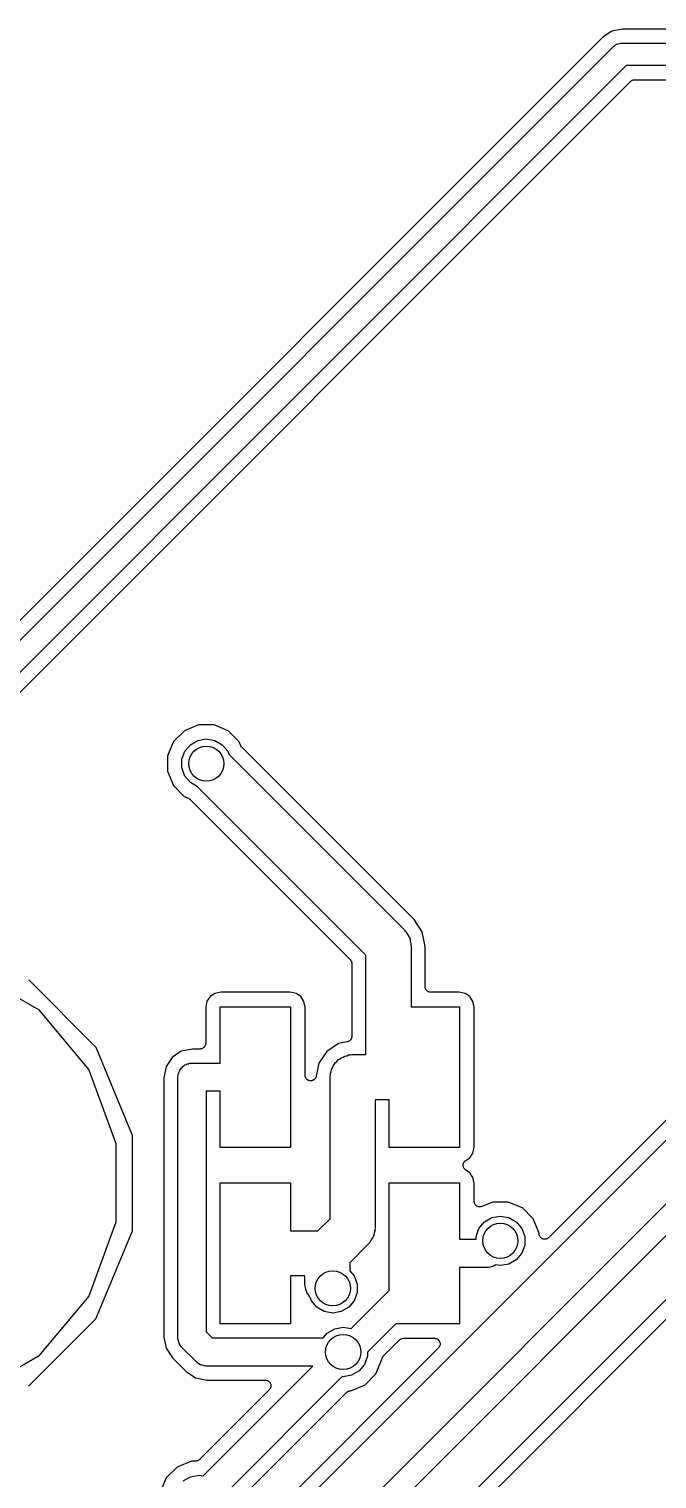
# Model space of a CAD drawing. Extents: x 51 to 137, y -158 to -25.
# Drawn here: x 72.12 to 83.44, y -79.39 to -53.25 of the extents above; entities that cross this region are included whole.
import ezdxf

# ---------------------------------------------------------------- set-up
doc = ezdxf.new("R2010")
doc.units = 0
doc.header["$MEASUREMENT"] = 0
doc.layers.add('BLACK', color=7, linetype='CONTINUOUS')

msp = doc.modelspace()

# ---------------------------------------------------------------- linework, layer by layer
at = {"layer": 'Black'}
for p, q in [((82.6289, -53.2887), (82.4727, -53.3931)), ((82.8131, -53.2521), (82.6289, -53.2887)), ((91.2442, -53.2521), (82.8131, -53.2521)), ((66.0016, -70.2234), (82.6594, -53.5656)), ((82.4727, -53.3931), (68.7963, -67.0696)), ((82.6594, -53.5656), (82.6667, -53.5605)), ((82.6667, -53.5605), (82.6725, -53.5536)), ((82.6725, -53.5536), (82.6955, -53.5404)), ((82.6955, -53.5404), (82.7172, -53.5251)), ((82.7172, -53.5251), (82.7259, -53.5228)), ((82.7259, -53.5228), (82.7336, -53.5184)), ((82.7336, -53.5184), (82.7597, -53.5137)), ((82.7597, -53.5137), (82.7854, -53.5069)), ((82.7854, -53.5069), (82.7943, -53.5077)), ((82.7943, -53.5077), (82.8031, -53.5061)), ((82.8031, -53.5061), (91.2542, -53.5061)), ((82.8873, -53.9125), (66.3772, -70.4225)), ((91.17, -53.9125), (82.8873, -53.9125)), ((66.7471, -70.4119), (82.9627, -54.1963)), ((82.9627, -54.1963), (82.9664, -54.1937)), ((82.9664, -54.1937), (82.9693, -54.1903)), ((82.9693, -54.1903), (82.9808, -54.1836)), ((82.9808, -54.1836), (82.9916, -54.176)), ((82.9916, -54.176), (82.9959, -54.1749)), ((82.9959, -54.1749), (82.9998, -54.1726)), ((82.9998, -54.1726), (83.0129, -54.1703)), ((83.0129, -54.1703), (83.0257, -54.1669)), ((83.0257, -54.1669), (83.0302, -54.1673)), ((83.0302, -54.1673), (83.0346, -54.1665)), ((83.0346, -54.1665), (89.8963, -54.1665)), ((75.1768, -65.7954), (74.9199, -65.9015)), ((75.4546, -65.7956), (75.1768, -65.7954)), ((75.7113, -65.9022), (75.4546, -65.7956)), ((74.7233, -66.0978), (74.6167, -66.3544)), ((74.9199, -65.9015), (74.7233, -66.0978)), ((75.0283, -66.1522), (75.1625, -66.0747)), ((75.1625, -66.0747), (75.3151, -66.0478)), ((75.3151, -66.0478), (75.4677, -66.0747)), ((75.4677, -66.0747), (75.6019, -66.1522)), ((75.9076, -66.0988), (75.7113, -65.9022)), ((75.9377, -66.1717), (75.9076, -66.0988)), ((74.6167, -66.3544), (74.6165, -66.6323)), ((74.8757, -66.4165), (74.9287, -66.2709)), ((74.9287, -66.2709), (75.0283, -66.1522)), ((75.6019, -66.1522), (75.7015, -66.2709)), ((75.7015, -66.2709), (75.7214, -66.3256)), ((75.7214, -66.3256), (78.8876, -69.4917)), ((75.9389, -66.1736), (75.9377, -66.1717)), ((75.9395, -66.1758), (75.9389, -66.1736)), ((75.9484, -66.1884), (75.9395, -66.1758)), ((75.9566, -66.2014), (75.9484, -66.1884)), ((75.9584, -66.2028), (75.9566, -66.2014)), ((75.9597, -66.2047), (75.9584, -66.2028)), ((79.0601, -69.3051), (75.9597, -66.2047)), ((74.6165, -66.6323), (74.7226, -66.8892)), ((74.8757, -66.5715), (74.8757, -66.4165)), ((74.9287, -66.7171), (74.8757, -66.5715)), ((74.7226, -66.8892), (74.9189, -67.0858)), ((75.0283, -66.8358), (74.9287, -66.7171)), ((75.1558, -66.9094), (75.0283, -66.8358)), ((78.1938, -69.9474), (75.1558, -66.9094)), ((74.9189, -67.0858), (74.9927, -67.1165)), ((74.9927, -67.1165), (74.9946, -67.1176)), ((74.9946, -67.1176), (74.9967, -67.1182)), ((74.9967, -67.1182), (75.0094, -67.1271)), ((75.0094, -67.1271), (75.0225, -67.1354)), ((75.0225, -67.1354), (75.0238, -67.1372)), ((75.0238, -67.1372), (75.0256, -67.1385)), ((75.0256, -67.1385), (77.91, -70.0229)), ((78.8876, -69.4917), (78.8978, -69.5064)), ((78.8978, -69.5064), (78.9115, -69.5179)), ((78.9115, -69.5179), (78.9381, -69.5639)), ((79.2085, -69.5271), (79.0601, -69.3051)), ((78.9381, -69.5639), (78.9685, -69.6073)), ((78.9685, -69.6073), (78.9731, -69.6246)), ((78.9731, -69.6246), (78.9821, -69.6401)), ((78.9821, -69.6401), (78.9913, -69.6924)), ((78.9913, -69.6924), (79.0051, -69.7437)), ((79.0051, -69.7437), (79.0035, -69.7615)), ((79.0035, -69.7615), (79.0066, -69.7791)), ((79.0066, -69.7791), (79.0066, -70.8762)), ((79.2606, -69.7891), (79.2085, -69.5271)), ((77.91, -70.0229), (77.9126, -70.0266)), ((77.9126, -70.0266), (77.916, -70.0294)), ((77.916, -70.0294), (77.9227, -70.0409)), ((77.9227, -70.0409), (77.9303, -70.0518)), ((78.1938, -71.7398), (78.1938, -69.9474)), ((79.2606, -70.5136), (79.2606, -69.7891)), ((71.0624, -70.2177), (72.2894, -70.9261)), ((77.9303, -70.0518), (77.9314, -70.0561)), ((77.9314, -70.0561), (77.9337, -70.06)), ((77.9337, -70.06), (77.936, -70.0731)), ((77.936, -70.0731), (77.9394, -70.0859)), ((77.9394, -70.0859), (77.939, -70.0903)), ((77.939, -70.0903), (77.9398, -70.0947)), ((77.9398, -70.0947), (77.9398, -71.4069)), ((73.3299, -71.6084), (72.1162, -70.3927)), ((79.2621, -70.5224), (79.2606, -70.5136)), ((79.2621, -70.5313), (79.2621, -70.5224)), ((79.2652, -70.5396), (79.2621, -70.5313)), ((79.2667, -70.5484), (79.2652, -70.5396)), ((79.2712, -70.5561), (79.2667, -70.5484)), ((79.2742, -70.5644), (79.2712, -70.5561)), ((79.2799, -70.5712), (79.2742, -70.5644)), ((75.3261, -70.7764), (75.304, -70.8863)), ((75.3831, -70.692), (75.3261, -70.7764)), ((75.4684, -70.6359), (75.3831, -70.692)), ((75.5748, -70.6152), (75.4684, -70.6359)), ((76.8249, -70.6152), (75.5748, -70.6152)), ((76.9348, -70.6373), (76.8249, -70.6152)), ((77.0192, -70.6943), (76.9348, -70.6373)), ((77.0753, -70.7796), (77.0192, -70.6943)), ((77.096, -70.886), (77.0753, -70.7796)), ((79.2844, -70.5789), (79.2799, -70.5712)), ((79.2912, -70.5847), (79.2844, -70.5789)), ((79.2969, -70.5915), (79.2912, -70.5847)), ((79.3046, -70.5959), (79.2969, -70.5915)), ((79.3114, -70.6016), (79.3046, -70.5959)), ((79.3198, -70.6047), (79.3114, -70.6016)), ((79.3275, -70.6091), (79.3198, -70.6047)), ((79.3362, -70.6106), (79.3275, -70.6091)), ((79.3446, -70.6137), (79.3362, -70.6106)), ((79.3534, -70.6137), (79.3446, -70.6137)), ((79.3622, -70.6152), (79.3534, -70.6137)), ((79.8729, -70.6152), (79.3622, -70.6152)), ((79.9828, -70.6373), (79.8729, -70.6152)), ((80.0672, -70.6943), (79.9828, -70.6373)), ((80.1233, -70.7796), (80.0672, -70.6943)), ((80.144, -70.886), (80.1233, -70.7796)), ((72.2894, -70.9261), (73.2001, -72.0114)), ((75.304, -70.8863), (75.304, -71.5366)), ((75.565, -71.8922), (75.565, -70.8762)), ((75.565, -70.8762), (76.835, -70.8762)), ((76.835, -70.8762), (76.835, -73.4162)), ((77.096, -72.1097), (77.096, -70.886)), ((79.0066, -70.8762), (79.883, -70.8762)), ((79.883, -70.8762), (79.883, -73.4162)), ((80.144, -73.4061), (80.144, -70.886)), ((73.9858, -73.1961), (73.3299, -71.6084)), ((75.2677, -71.6144), (75.26, -71.6189)), ((75.2735, -71.6076), (75.2677, -71.6144)), ((75.2803, -71.6019), (75.2735, -71.6076)), ((75.2847, -71.5942), (75.2803, -71.6019)), ((75.2904, -71.5874), (75.2847, -71.5942)), ((75.2935, -71.579), (75.2904, -71.5874)), ((75.2979, -71.5713), (75.2935, -71.579)), ((75.2994, -71.5626), (75.2979, -71.5713)), ((75.3025, -71.5542), (75.2994, -71.5626)), ((75.304, -71.5366), (75.3025, -71.5454)), ((75.3025, -71.5454), (75.3025, -71.5542)), ((77.7003, -71.5379), (77.4867, -71.6806)), ((77.858, -71.5065), (77.7003, -71.5379)), ((77.8735, -71.5005), (77.858, -71.5065)), ((77.889, -71.4949), (77.8735, -71.5005)), ((77.8899, -71.4942), (77.889, -71.4949)), ((77.8909, -71.4938), (77.8899, -71.4942)), ((77.9034, -71.4828), (77.8909, -71.4938)), ((77.916, -71.4722), (77.9034, -71.4828)), ((77.9166, -71.4712), (77.916, -71.4722)), ((77.9174, -71.4705), (77.9166, -71.4712)), ((77.9254, -71.456), (77.9174, -71.4705)), ((77.9337, -71.4416), (77.9254, -71.456)), ((77.9339, -71.4405), (77.9337, -71.4416)), ((77.9344, -71.4396), (77.9339, -71.4405)), ((77.9369, -71.4232), (77.9344, -71.4396)), ((77.9398, -71.4069), (77.9369, -71.4232)), ((74.6989, -71.7884), (74.5892, -71.9526)), ((74.8631, -71.6787), (74.6989, -71.7884)), ((75.0667, -71.6382), (74.8631, -71.6787)), ((75.2024, -71.6382), (75.0667, -71.6382)), ((75.2112, -71.6367), (75.2024, -71.6382)), ((75.2201, -71.6367), (75.2112, -71.6367)), ((75.2284, -71.6336), (75.2201, -71.6367)), ((75.2372, -71.6321), (75.2284, -71.6336)), ((75.2449, -71.6276), (75.2372, -71.6321)), ((75.2532, -71.6246), (75.2449, -71.6276)), ((75.26, -71.6189), (75.2532, -71.6246)), ((77.4867, -71.6806), (77.344, -71.8942)), ((77.641, -71.885), (77.6682, -71.8621)), ((77.6682, -71.8621), (77.6911, -71.8349)), ((77.6911, -71.8349), (77.7219, -71.8171)), ((77.7219, -71.8171), (77.7491, -71.7942)), ((77.7491, -71.7942), (77.7825, -71.7821)), ((77.7825, -71.7821), (77.8133, -71.7643)), ((77.8133, -71.7643), (77.8483, -71.7581)), ((77.8483, -71.7581), (77.8817, -71.746)), ((77.8817, -71.746), (77.9173, -71.746)), ((77.9173, -71.746), (77.9523, -71.7398)), ((77.9523, -71.7398), (78.1938, -71.7398)), ((73.2001, -72.0114), (73.6846, -73.3428)), ((74.5892, -71.9526), (74.5487, -72.1562)), ((74.8027, -72.1462), (74.8066, -72.1243)), ((74.8066, -72.1021), (74.8142, -72.0812)), ((74.8066, -72.1243), (74.8066, -72.1021)), ((74.8142, -72.0812), (74.818, -72.0593)), ((74.818, -72.0593), (74.8291, -72.0401)), ((74.8291, -72.0401), (74.8367, -72.0192)), ((74.8367, -72.0192), (74.851, -72.0022)), ((74.851, -72.0022), (74.8621, -71.9829)), ((74.8621, -71.9829), (74.8791, -71.9686)), ((74.8791, -71.9686), (74.8934, -71.9516)), ((74.8934, -71.9516), (74.9127, -71.9405)), ((74.9127, -71.9405), (74.9297, -71.9262)), ((74.9297, -71.9262), (74.9506, -71.9186)), ((74.9506, -71.9186), (74.9698, -71.9075)), ((74.9698, -71.9075), (74.9917, -71.9037)), ((74.9917, -71.9037), (75.0126, -71.8961)), ((75.0126, -71.8961), (75.0348, -71.8961)), ((75.0348, -71.8961), (75.0567, -71.8922)), ((75.0567, -71.8922), (75.565, -71.8922)), ((77.0973, -72.1173), (77.096, -72.1097)), ((77.0971, -72.1251), (77.0973, -72.1173)), ((77.1004, -72.1346), (77.0971, -72.1251)), ((77.1021, -72.1444), (77.1004, -72.1346)), ((77.2944, -72.1367), (77.293, -72.1444)), ((77.2972, -72.1295), (77.2944, -72.1367)), ((77.344, -71.8942), (77.2972, -72.1295)), ((77.5459, -72.1462), (77.5521, -72.1112)), ((77.5521, -72.0756), (77.5642, -72.0422)), ((77.5521, -72.1112), (77.5521, -72.0756)), ((77.5642, -72.0422), (77.5704, -72.0072)), ((77.5704, -72.0072), (77.5882, -71.9764)), ((77.5882, -71.9764), (77.6003, -71.943)), ((77.6003, -71.943), (77.6232, -71.9158)), ((77.6232, -71.9158), (77.641, -71.885)), ((74.5487, -72.1562), (74.5487, -76.8298)), ((74.8027, -76.8398), (74.8027, -72.1462)), ((77.106, -72.1512), (77.1021, -72.1444)), ((77.1085, -72.1585), (77.106, -72.1512)), ((77.1147, -72.1663), (77.1085, -72.1585)), ((77.1197, -72.175), (77.1147, -72.1663)), ((77.1257, -72.18), (77.1197, -72.175)), ((77.1306, -72.1861), (77.1257, -72.18)), ((77.1391, -72.1912), (77.1306, -72.1861)), ((77.1468, -72.1977), (77.1391, -72.1912)), ((77.1541, -72.2003), (77.1468, -72.1977)), ((77.1607, -72.2044), (77.1541, -72.2003)), ((77.1705, -72.2063), (77.1607, -72.2044)), ((77.1799, -72.2097), (77.1705, -72.2063)), ((77.1877, -72.2097), (77.1799, -72.2097)), ((77.1954, -72.2112), (77.1877, -72.2097)), ((77.2052, -72.2097), (77.1954, -72.2112)), ((77.2152, -72.2097), (77.2052, -72.2097)), ((77.2225, -72.2071), (77.2152, -72.2097)), ((77.2302, -72.2059), (77.2225, -72.2071)), ((77.239, -72.2011), (77.2302, -72.2059)), ((77.2484, -72.1977), (77.239, -72.2011)), ((77.2543, -72.1926), (77.2484, -72.1977)), ((77.2612, -72.1889), (77.2543, -72.1926)), ((77.2677, -72.1814), (77.2612, -72.1889)), ((77.2754, -72.175), (77.2677, -72.1814)), ((77.2793, -72.1682), (77.2754, -72.175)), ((77.2844, -72.1624), (77.2793, -72.1682)), ((77.288, -72.1531), (77.2844, -72.1624)), ((77.293, -72.1444), (77.288, -72.1531)), ((77.5459, -74.6963), (77.5459, -72.1462)), ((75.565, -72.4002), (75.3107, -72.4002)), ((75.3107, -72.4002), (75.3107, -76.7346)), ((75.565, -73.4162), (75.565, -72.4002)), ((78.613, -72.5526), (78.3587, -72.5526)), ((78.3587, -72.5526), (78.3587, -74.8646)), ((78.613, -73.4162), (78.613, -72.5526)), ((72.5473, -84.3382), (84.1118, -72.7737)), ((83.828, -72.6982), (81.4895, -75.0368)), ((72.1205, -86.4849), (85.2362, -73.3692)), ((84.8056, -73.2294), (73.003, -85.032)), ((73.6846, -73.3428), (73.6846, -74.7596)), ((73.9843, -74.9139), (73.9858, -73.1961)), ((76.835, -73.4162), (75.565, -73.4162)), ((79.883, -73.4162), (78.613, -73.4162)), ((80.1219, -73.516), (80.144, -73.4061)), ((79.949, -73.7154), (79.9503, -73.7042)), ((79.9503, -73.7042), (79.9532, -73.6984)), ((79.9532, -73.6984), (79.9548, -73.692)), ((79.9548, -73.692), (79.9611, -73.6827)), ((79.9611, -73.6827), (79.9661, -73.6727)), ((79.9661, -73.6727), (79.9709, -73.6682)), ((79.9709, -73.6682), (79.9745, -73.6628)), ((79.9745, -73.6628), (79.9836, -73.6562)), ((79.9836, -73.6562), (79.9918, -73.6485)), ((79.9918, -73.6485), (80.0649, -73.6004)), ((80.0649, -73.6004), (80.1219, -73.516)), ((85.93, -73.8249), (72.6952, -87.0596)), ((79.9462, -73.7263), (79.949, -73.7154)), ((79.9469, -73.7328), (79.9462, -73.7263)), ((79.9462, -73.7393), (79.9469, -73.7328)), ((79.9487, -73.7502), (79.9462, -73.7393)), ((79.9499, -73.7614), (79.9487, -73.7502)), ((79.9528, -73.7672), (79.9499, -73.7614)), ((79.9543, -73.7736), (79.9528, -73.7672)), ((79.9604, -73.783), (79.9543, -73.7736)), ((79.9654, -73.7931), (79.9604, -73.783)), ((79.9701, -73.7976), (79.9654, -73.7931)), ((79.9737, -73.8031), (79.9701, -73.7976)), ((79.9827, -73.8098), (79.9737, -73.8031)), ((79.9908, -73.8176), (79.9827, -73.8098)), ((80.0672, -73.8693), (79.9908, -73.8176)), ((80.1233, -73.9546), (80.0672, -73.8693)), ((80.144, -74.061), (80.1233, -73.9546)), ((75.565, -76.5912), (75.565, -74.0512)), ((75.565, -74.0512), (76.835, -74.0512)), ((76.835, -74.0512), (76.835, -74.9148)), ((78.613, -75.9907), (78.613, -74.0512)), ((78.613, -74.0512), (79.883, -74.0512)), ((79.883, -74.0512), (79.883, -75.0672)), ((80.144, -74.383), (80.144, -74.061)), ((80.1459, -74.3939), (80.144, -74.383)), ((80.1464, -74.4049), (80.1459, -74.3939)), ((80.1489, -74.4111), (80.1464, -74.4049)), ((80.1501, -74.4178), (80.1489, -74.4111)), ((80.1556, -74.4273), (80.1501, -74.4178)), ((80.1598, -74.4375), (80.1556, -74.4273)), ((80.1644, -74.4425), (80.1598, -74.4375)), ((80.1677, -74.4483), (80.1644, -74.4425)), ((80.1762, -74.4554), (80.1677, -74.4483)), ((80.1836, -74.4636), (80.1762, -74.4554)), ((80.1896, -74.4667), (80.1836, -74.4636)), ((80.1948, -74.471), (80.1896, -74.4667)), ((80.2051, -74.4748), (80.1948, -74.471)), ((80.2149, -74.4799), (80.2051, -74.4748)), ((80.2216, -74.4808), (80.2149, -74.4799)), ((80.2279, -74.4831), (80.2216, -74.4808)), ((80.239, -74.4831), (80.2279, -74.4831)), ((80.2499, -74.4845), (80.239, -74.4831)), ((80.2565, -74.4831), (80.2499, -74.4845)), ((80.2632, -74.4831), (80.2565, -74.4831)), ((80.2736, -74.4793), (80.2632, -74.4831)), ((80.2844, -74.4769), (80.2736, -74.4793)), ((80.4791, -74.3965), (80.2844, -74.4769)), ((80.7569, -74.3967), (80.4791, -74.3965)), ((81.0136, -74.5033), (80.7569, -74.3967)), ((77.3274, -74.9148), (77.5459, -74.6963)), ((80.3306, -74.7533), (80.4648, -74.6758)), ((80.4648, -74.6758), (80.6174, -74.6489)), ((80.6174, -74.6489), (80.77, -74.6758)), ((80.77, -74.6758), (80.9042, -74.7533)), ((81.2099, -74.6999), (81.0136, -74.5033)), ((81.316, -74.9568), (81.2099, -74.6999)), ((73.6846, -74.7596), (73.2001, -76.091)), ((73.3256, -76.5003), (73.9843, -74.9139)), ((76.835, -74.9148), (77.3274, -74.9148)), ((78.3342, -75.0036), (78.3252, -75.0191)), ((78.3434, -74.9513), (78.3342, -75.0036)), ((78.3572, -74.9), (78.3434, -74.9513)), ((78.3587, -74.8646), (78.3556, -74.8822)), ((78.3556, -74.8822), (78.3572, -74.9)), ((80.178, -75.0176), (80.231, -74.872)), ((80.231, -74.872), (80.3306, -74.7533)), ((80.9042, -74.7533), (81.0038, -74.872)), ((81.0038, -74.872), (81.0568, -75.0176)), ((81.316, -74.9649), (81.316, -74.9568)), ((81.3183, -74.978), (81.316, -74.9649)), ((81.3195, -74.9913), (81.3183, -74.978)), ((81.3213, -74.9953), (81.3195, -74.9913)), ((81.3221, -74.9996), (81.3213, -74.9953)), ((81.3288, -75.0112), (81.3221, -74.9996)), ((81.3344, -75.0232), (81.3288, -75.0112)), ((78.2397, -75.152), (77.9021, -75.4895)), ((78.2499, -75.1373), (78.2397, -75.152)), ((78.2636, -75.1258), (78.2499, -75.1373)), ((78.2902, -75.0798), (78.2636, -75.1258)), ((78.3206, -75.0364), (78.2902, -75.0798)), ((78.3252, -75.0191), (78.3206, -75.0364)), ((79.883, -75.0672), (80.178, -75.0672)), ((80.178, -75.0672), (80.178, -75.0176)), ((81.0568, -75.1726), (81.0038, -75.3182)), ((81.0568, -75.0176), (81.0568, -75.1726)), ((81.3375, -75.0264), (81.3344, -75.0232)), ((81.3397, -75.0302), (81.3375, -75.0264)), ((81.3499, -75.0388), (81.3397, -75.0302)), ((81.3593, -75.0482), (81.3499, -75.0388)), ((81.3633, -75.0501), (81.3593, -75.0482)), ((81.3667, -75.0529), (81.3633, -75.0501)), ((81.3792, -75.0575), (81.3667, -75.0529)), ((81.3913, -75.0631), (81.3792, -75.0575)), ((81.3957, -75.0635), (81.3913, -75.0631)), ((81.3999, -75.065), (81.3957, -75.0635)), ((81.4132, -75.065), (81.3999, -75.065)), ((81.4265, -75.0662), (81.4132, -75.065)), ((81.4307, -75.065), (81.4265, -75.0662)), ((81.4352, -75.065), (81.4307, -75.065)), ((81.4477, -75.0605), (81.4352, -75.065)), ((81.4606, -75.057), (81.4477, -75.0605)), ((81.4642, -75.0545), (81.4606, -75.057)), ((81.4683, -75.053), (81.4642, -75.0545)), ((81.4785, -75.0444), (81.4683, -75.053)), ((81.4895, -75.0368), (81.4785, -75.0444)), ((72.979, -87.1351), (84.7445, -75.3696)), ((77.9021, -75.4895), (77.9021, -75.6338)), ((80.5258, -75.5324), (80.4986, -75.5514)), ((80.5354, -75.5268), (80.5258, -75.5324)), ((80.6174, -75.5413), (80.5354, -75.5268)), ((80.77, -75.5144), (80.6174, -75.5413)), ((80.9042, -75.4369), (80.77, -75.5144)), ((81.0038, -75.3182), (80.9042, -75.4369)), ((77.0893, -75.7276), (76.835, -75.7276)), ((76.835, -75.7276), (76.835, -76.5912)), ((77.0893, -75.8523), (77.0893, -75.7276)), ((77.9021, -75.6338), (77.9822, -75.7293)), ((77.9822, -75.7293), (78.0352, -75.8749)), ((80.3913, -75.5752), (79.883, -75.5752)), ((79.883, -75.5752), (79.883, -76.5912)), ((80.4023, -75.5733), (80.3913, -75.5752)), ((80.4134, -75.5742), (80.4023, -75.5733)), ((80.4455, -75.5656), (80.4134, -75.5742)), ((80.4782, -75.5599), (80.4455, -75.5656)), ((80.4879, -75.5543), (80.4782, -75.5599)), ((80.4986, -75.5514), (80.4879, -75.5543)), ((77.0924, -75.8699), (77.0893, -75.8523)), ((77.0908, -75.8877), (77.0924, -75.8699)), ((77.1046, -75.939), (77.0908, -75.8877)), ((77.1138, -75.9913), (77.1046, -75.939)), ((77.1227, -76.0068), (77.1138, -75.9913)), ((77.1274, -76.0241), (77.1227, -76.0068)), ((77.1578, -76.0675), (77.1274, -76.0241)), ((77.9252, -76.6785), (78.613, -75.9907)), ((78.0352, -76.0299), (77.9822, -76.1755)), ((78.0352, -75.8749), (78.0352, -76.0299)), ((73.2001, -76.091), (72.2894, -77.1763)), ((77.1844, -76.1135), (77.1578, -76.0675)), ((77.1879, -76.1165), (77.1844, -76.1135)), ((77.2094, -76.1755), (77.1879, -76.1165)), ((77.309, -76.2942), (77.2094, -76.1755)), ((77.4432, -76.3717), (77.309, -76.2942)), ((77.8826, -76.2942), (77.7484, -76.3717)), ((77.9822, -76.1755), (77.8826, -76.2942)), ((72.1099, -77.714), (73.3256, -76.5003)), ((77.5958, -76.3986), (77.4432, -76.3717)), ((77.7484, -76.3717), (77.5958, -76.3986)), ((74.5487, -76.8298), (74.5892, -77.0334)), ((74.8046, -76.8508), (74.8027, -76.8398)), ((75.3107, -76.7346), (75.4217, -76.8456)), ((76.835, -76.5912), (75.565, -76.5912)), ((77.4226, -76.8456), (77.4963, -76.7578)), ((77.4963, -76.7578), (77.6305, -76.6803)), ((77.6305, -76.6803), (77.7831, -76.6534)), ((77.7831, -76.6534), (77.9252, -76.6785)), ((78.7309, -76.5912), (78.2225, -77.0996)), ((79.883, -76.5912), (78.7309, -76.5912)), ((79.5006, -77.0256), (72.4718, -84.0544)), ((74.5892, -77.0334), (74.7046, -77.2061)), ((74.8037, -76.8619), (74.8046, -76.8508)), ((74.8123, -76.894), (74.8037, -76.8619)), ((74.818, -76.9267), (74.8123, -76.894)), ((74.8236, -76.9364), (74.818, -76.9267)), ((74.8265, -76.9471), (74.8236, -76.9364)), ((74.8455, -76.9743), (74.8265, -76.9471)), ((74.8621, -77.0031), (74.8455, -76.9743)), ((74.8707, -77.0102), (74.8621, -77.0031)), ((74.8771, -77.0194), (74.8707, -77.0102)), ((75.1369, -77.2792), (74.8771, -77.0194)), ((75.4217, -76.8456), (77.4226, -76.8456)), ((78.2225, -77.0996), (78.2225, -77.1771)), ((78.5112, -77.1701), (78.7994, -76.8819)), ((78.7994, -76.8819), (78.8031, -76.8794)), ((78.8031, -76.8794), (78.8059, -76.8759)), ((78.8059, -76.8759), (78.8174, -76.8693)), ((78.8174, -76.8693), (78.8283, -76.8617)), ((78.8283, -76.8617), (78.8326, -76.8605)), ((78.8326, -76.8605), (78.8365, -76.8583)), ((78.8365, -76.8583), (78.8496, -76.856)), ((78.8496, -76.856), (78.8624, -76.8526)), ((78.8624, -76.8526), (78.8668, -76.8529)), ((78.8668, -76.8529), (78.8712, -76.8522)), ((78.8712, -76.8522), (79.4288, -76.8522)), ((79.4288, -76.8522), (79.4419, -76.8545)), ((79.4419, -76.8545), (79.4551, -76.8556)), ((79.4551, -76.8556), (79.4591, -76.8575)), ((79.4591, -76.8575), (79.4636, -76.8583)), ((79.4636, -76.8583), (79.475, -76.8649)), ((79.475, -76.8649), (79.4871, -76.8705)), ((79.4871, -76.8705), (79.4902, -76.8737)), ((79.4902, -76.8737), (79.4941, -76.8759)), ((79.4941, -76.8759), (79.5026, -76.8861)), ((79.5083, -77.0147), (79.5006, -77.0256)), ((79.5026, -76.8861), (79.512, -76.8955)), ((79.5168, -77.0046), (79.5083, -77.0147)), ((79.512, -76.8955), (79.5139, -76.8995)), ((79.5139, -76.8995), (79.5168, -76.903)), ((79.5168, -76.903), (79.5213, -76.9154)), ((79.5183, -77.0004), (79.5168, -77.0046)), ((79.5209, -76.9967), (79.5183, -77.0004)), ((79.5243, -76.9839), (79.5209, -76.9967)), ((79.5213, -76.9154), (79.5269, -76.9275)), ((79.5289, -76.9714), (79.5243, -76.9839)), ((79.5269, -76.9275), (79.5273, -76.9319)), ((79.5273, -76.9319), (79.5289, -76.9361)), ((79.5289, -76.9361), (79.5289, -76.9494)), ((79.5289, -76.9494), (79.53, -76.9626)), ((79.53, -76.9626), (79.5289, -76.9669)), ((79.5289, -76.9669), (79.5289, -76.9714)), ((72.2894, -77.1763), (71.0624, -77.8847)), ((74.7046, -77.2061), (74.9502, -77.4517)), ((75.146, -77.2856), (75.1369, -77.2792)), ((75.1532, -77.2942), (75.146, -77.2856)), ((75.182, -77.3108), (75.1532, -77.2942)), ((75.2092, -77.3298), (75.182, -77.3108)), ((75.2199, -77.3327), (75.2092, -77.3298)), ((75.2296, -77.3383), (75.2199, -77.3327)), ((75.2623, -77.344), (75.2296, -77.3383)), ((75.2579, -79.333), (77.2373, -77.3536)), ((75.2944, -77.3526), (75.2623, -77.344)), ((75.3055, -77.3517), (75.2944, -77.3526)), ((75.3165, -77.3536), (75.3055, -77.3517)), ((77.2373, -77.3536), (75.3165, -77.3536)), ((78.1695, -77.3227), (78.0699, -77.4414)), ((78.2225, -77.1771), (78.1695, -77.3227)), ((78.3749, -77.4958), (78.4822, -77.2373)), ((78.4819, -77.2331), (78.4853, -77.2202)), ((78.4822, -77.2373), (78.4819, -77.2331)), ((78.4853, -77.2202), (78.4876, -77.2071)), ((78.4876, -77.2071), (78.4898, -77.2033)), ((78.4898, -77.2033), (78.491, -77.199)), ((78.491, -77.199), (78.4986, -77.1881)), ((78.4986, -77.1881), (78.5053, -77.1766)), ((78.5053, -77.1766), (78.5087, -77.1737)), ((78.5087, -77.1737), (78.5112, -77.1701)), ((74.9502, -77.4517), (75.0429, -77.5136)), ((75.0429, -77.5136), (75.1229, -77.5671)), ((75.1229, -77.5671), (75.3265, -77.6076)), ((75.3265, -77.6076), (76.3789, -77.6076)), ((77.7665, -77.5429), (75.6227, -79.6867)), ((76.3789, -77.6076), (76.3919, -77.6099)), ((76.3919, -77.6099), (76.4052, -77.6111)), ((76.4052, -77.6111), (76.4092, -77.6129)), ((76.4092, -77.6129), (76.4136, -77.6137)), ((76.4136, -77.6137), (76.4251, -77.6204)), ((76.4251, -77.6204), (76.4371, -77.626)), ((77.7831, -77.5458), (77.7665, -77.5429)), ((77.9357, -77.5189), (77.7831, -77.5458)), ((78.0699, -77.4414), (77.9357, -77.5189)), ((78.1783, -77.6921), (78.3749, -77.4958)), ((76.4507, -77.781), (75.1939, -79.0378)), ((75.9122, -79.7564), (77.8406, -77.828)), ((76.4371, -77.626), (76.4403, -77.6291)), ((76.4403, -77.6291), (76.4442, -77.6314)), ((76.4442, -77.6314), (76.4527, -77.6415)), ((76.4583, -77.7702), (76.4507, -77.781)), ((76.4527, -77.6415), (76.4621, -77.6509)), ((76.4668, -77.76), (76.4583, -77.7702)), ((76.4621, -77.6509), (76.464, -77.655)), ((76.464, -77.655), (76.4668, -77.6584)), ((76.4668, -77.6584), (76.4714, -77.6709)), ((76.4684, -77.7558), (76.4668, -77.76)), ((76.4709, -77.7521), (76.4684, -77.7558)), ((76.4744, -77.7393), (76.4709, -77.7521)), ((76.4714, -77.6709), (76.477, -77.6829)), ((76.4789, -77.7268), (76.4744, -77.7393)), ((76.477, -77.6829), (76.4774, -77.6874)), ((76.4774, -77.6874), (76.4789, -77.6916)), ((76.4789, -77.6916), (76.4789, -77.7048)), ((76.4789, -77.7048), (76.4801, -77.7181)), ((76.4801, -77.7181), (76.4789, -77.7224)), ((76.4789, -77.7224), (76.4789, -77.7268)), ((77.8406, -77.828), (77.8443, -77.8254)), ((77.8443, -77.8254), (77.8472, -77.8219)), ((77.8472, -77.8219), (77.8587, -77.8153)), ((77.8587, -77.8153), (77.8695, -77.8077)), ((77.8695, -77.8077), (77.8739, -77.8066)), ((77.8739, -77.8066), (77.8778, -77.8043)), ((77.8778, -77.8043), (77.8908, -77.802)), ((77.8908, -77.802), (77.9036, -77.7986)), ((77.9036, -77.7986), (77.9081, -77.799)), ((77.9081, -77.799), (77.9125, -77.7982)), ((77.9125, -77.7982), (77.9214, -77.7982)), ((77.9214, -77.7982), (78.1783, -77.6921)), ((74.7888, -79.1737), (74.5922, -79.37)), ((75.0457, -79.0675), (74.7888, -79.1737)), ((75.122, -79.0676), (75.0457, -79.0675)), ((75.1264, -79.0668), (75.122, -79.0676)), ((75.1309, -79.0672), (75.1264, -79.0668)), ((75.1437, -79.0638), (75.1309, -79.0672)), ((75.1567, -79.0615), (75.1437, -79.0638)), ((75.1606, -79.0593), (75.1567, -79.0615)), ((75.165, -79.0581), (75.1606, -79.0593)), ((75.1758, -79.0505), (75.165, -79.0581)), ((75.1873, -79.0439), (75.1758, -79.0505)), ((75.1902, -79.0404), (75.1873, -79.0439)), ((75.1939, -79.0378), (75.1902, -79.0404)), ((74.5922, -79.37), (74.4856, -79.6266)), ((74.8972, -79.4244), (75.0314, -79.3469)), ((75.0314, -79.3469), (75.184, -79.32)), ((75.184, -79.32), (75.2579, -79.333))]:
    msp.add_line(p, q, dxfattribs=at)
for centre in [(75.3151, -66.494), (80.6174, -75.0951), (77.5958, -75.9524), (77.7831, -77.0996)]:
    msp.add_circle(centre, 0.3175, dxfattribs=at)

doc.saveas('drawing.dxf')
